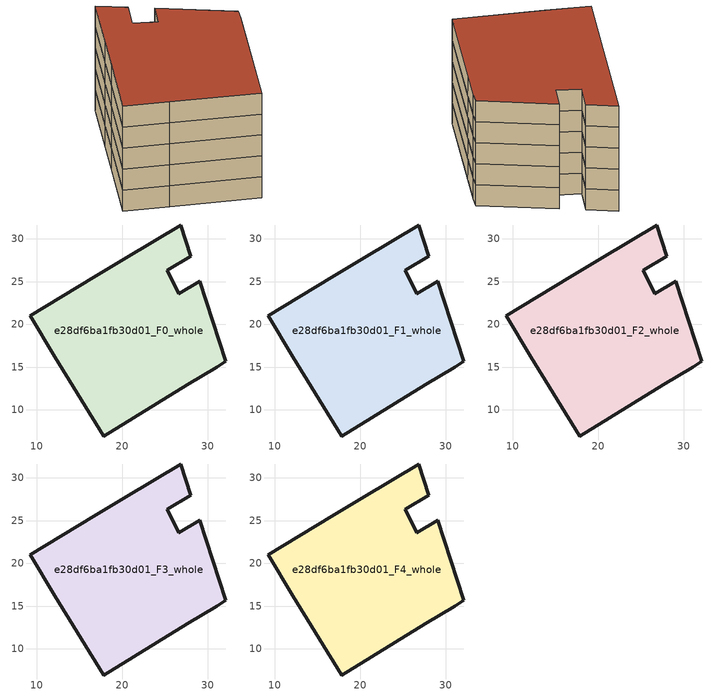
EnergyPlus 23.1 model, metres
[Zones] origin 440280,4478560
e28df6ba1fb30d01_F0_whole
 floor ground (EU_floor_Construction): 26.81,31.63 28,27.97 25.24,26.33 26.58,23.6 29.02,25.04 32.1,15.72 31.02,15 27.59,12.92 17.79,6.95 12.1,16.24 9.2,21.02 16.65,25.51 20.44,27.8 z0
 wall outside (EU_wall_Construction): 9.2,21.02 12.1,16.24 17.79,6.95 27.59,12.92 31.02,15 32.1,15.72 29.02,25.04 26.58,23.6 25.24,26.33 28,27.97 26.81,31.63 20.44,27.8 16.65,25.51 9.2,21.02 z0:3
e28df6ba1fb30d01_F1_whole
 floor to e28df6ba1fb30d01_F0_whole (EU_floor_Construction): 26.81,31.63 28,27.97 25.24,26.33 26.58,23.6 29.02,25.04 32.1,15.72 31.02,15 27.59,12.92 17.79,6.95 12.1,16.24 9.2,21.02 16.65,25.51 20.44,27.8 z3
 wall outside (EU_wall_Construction): 9.2,21.02 12.1,16.24 17.79,6.95 27.59,12.92 31.02,15 32.1,15.72 29.02,25.04 26.58,23.6 25.24,26.33 28,27.97 26.81,31.63 20.44,27.8 16.65,25.51 9.2,21.02 z3:6
e28df6ba1fb30d01_F2_whole
 floor to e28df6ba1fb30d01_F1_whole (EU_floor_Construction): 26.81,31.63 28,27.97 25.24,26.33 26.58,23.6 29.02,25.04 32.1,15.72 31.02,15 27.59,12.92 17.79,6.95 12.1,16.24 9.2,21.02 16.65,25.51 20.44,27.8 z6
 wall outside (EU_wall_Construction): 9.2,21.02 12.1,16.24 17.79,6.95 27.59,12.92 31.02,15 32.1,15.72 29.02,25.04 26.58,23.6 25.24,26.33 28,27.97 26.81,31.63 20.44,27.8 16.65,25.51 9.2,21.02 z6:9
e28df6ba1fb30d01_F3_whole
 floor to e28df6ba1fb30d01_F2_whole (EU_floor_Construction): 26.81,31.63 28,27.97 25.24,26.33 26.58,23.6 29.02,25.04 32.1,15.72 31.02,15 27.59,12.92 17.79,6.95 12.1,16.24 9.2,21.02 16.65,25.51 20.44,27.8 z9
 wall outside (EU_wall_Construction): 9.2,21.02 12.1,16.24 17.79,6.95 27.59,12.92 31.02,15 32.1,15.72 29.02,25.04 26.58,23.6 25.24,26.33 28,27.97 26.81,31.63 20.44,27.8 16.65,25.51 9.2,21.02 z9:12
e28df6ba1fb30d01_F4_whole
 floor to e28df6ba1fb30d01_F3_whole (EU_floor_Construction): 26.81,31.63 28,27.97 25.24,26.33 26.58,23.6 29.02,25.04 32.1,15.72 31.02,15 27.59,12.92 17.79,6.95 12.1,16.24 9.2,21.02 16.65,25.51 20.44,27.8 z12
 wall outside (EU_wall_Construction): 9.2,21.02 12.1,16.24 17.79,6.95 27.59,12.92 31.02,15 32.1,15.72 29.02,25.04 26.58,23.6 25.24,26.33 28,27.97 26.81,31.63 20.44,27.8 16.65,25.51 9.2,21.02 z12:15
 roof outside (EU_roof_Construction): 27.59,12.92 31.02,15 32.1,15.72 29.02,25.04 26.58,23.6 25.24,26.33 28,27.97 26.81,31.63 20.44,27.8 16.65,25.51 9.2,21.02 12.1,16.24 17.79,6.95 z15
[Building]
EU S2 Campaign: North Axis=0; Terrain=City; Solar Distribution=FullExterior
[Site:Location]
Madrid: Latitude=40.5; Longitude=-3.5; Time Zone=1; Elevation=609
[SizingPeriod:WeatherFileDays]
AnnualSizingPeriod: Begin Month=1; Begin Day of Month=1; End Month=12; End Day of Month=31; Day of Week for Start Day=Monday; Use Weather File Daylight Saving Period=No; Use Weather File Rain and Snow Indicators=No
[MATERIAL]
EU_InternalMass_Material: Roughness=MediumRough; Thickness=0.1; Conductivity=1; Density=1800; Specific Heat=900; Thermal Absorptance=0.9; Solar Absorptance=0.7; Visible Absorptance=0.7
[MATERIAL:NOMASS] Roughness=MediumRough; Thermal Absorptance=0.9; Solar Absorptance=0.7; Visible Absorptance=0.7
Name | Thermal Resistance
EU_wall_NoMass | 0.419739
EU_roof_NoMass | 0.352165
EU_floor_NoMass | 0.608284
[CONSTRUCTION]
EU_wall_Construction: EU_wall_NoMass
EU_roof_Construction: EU_roof_NoMass
EU_floor_Construction: EU_floor_NoMass
EU_InternalMass_Construction: EU_InternalMass_Material
[ZONE] Type=1; Multiplier=1; Ceiling Height=autocalculate; Floor Area=autocalculate; Part of Total Floor Area=Yes
Name | Volume
e28df6ba1fb30d01_F0_whole | 893.886
e28df6ba1fb30d01_F1_whole; e28df6ba1fb30d01_F2_whole; e28df6ba1fb30d01_F3_whole; e28df6ba1fb30d01_F4_whole | 893.885
[INTERNALMASS] Construction=EU_InternalMass_Construction; Surface Area=297.962
Name | Zone or ZoneList
e28df6ba1fb30d01_F0_whole_EU_InternalMass | e28df6ba1fb30d01_F0_whole
e28df6ba1fb30d01_F1_whole_EU_InternalMass | e28df6ba1fb30d01_F1_whole
e28df6ba1fb30d01_F2_whole_EU_InternalMass | e28df6ba1fb30d01_F2_whole
e28df6ba1fb30d01_F3_whole_EU_InternalMass | e28df6ba1fb30d01_F3_whole
e28df6ba1fb30d01_F4_whole_EU_InternalMass | e28df6ba1fb30d01_F4_whole
[OTHEREQUIPMENT] Fuel Type=Electricity; Design Level Calculation Method=Watts/Area; Power per Zone Floor Area=1; Fraction Latent=0; Fraction Radiant=0; Fraction Lost=0; Carbon Dioxide Generation Rate=0; EndUse Subcategory=EU_Step8_InternalGains
Name | Zone or ZoneList or Space or SpaceList | Schedule
EU_Step8_InternalGain_e28df6ba1fb30d01_F0_whole_f000 | e28df6ba1fb30d01_F0_whole | EU_Step8_GainSchedule_e28df6ba1fb30d01_F0_whole_f000
EU_Step8_InternalGain_e28df6ba1fb30d01_F1_whole_f000 | e28df6ba1fb30d01_F1_whole | EU_Step8_GainSchedule_e28df6ba1fb30d01_F1_whole_f000
EU_Step8_InternalGain_e28df6ba1fb30d01_F2_whole_f000 | e28df6ba1fb30d01_F2_whole | EU_Step8_GainSchedule_e28df6ba1fb30d01_F2_whole_f000
EU_Step8_InternalGain_e28df6ba1fb30d01_F3_whole_f000 | e28df6ba1fb30d01_F3_whole | EU_Step8_GainSchedule_e28df6ba1fb30d01_F3_whole_f000
EU_Step8_InternalGain_e28df6ba1fb30d01_F4_whole_f000 | e28df6ba1fb30d01_F4_whole | EU_Step8_GainSchedule_e28df6ba1fb30d01_F4_whole_f000
[ZONEVENTILATION:DESIGNFLOWRATE] Schedule=EU_AlwaysOn; Design Flow Rate Calculation Method=AirChanges/Hour; Air Changes per Hour=0.703302; Ventilation Type=Natural; Fan Pressure Rise=0; Fan Total Efficiency=1; Constant Term Coefficient=1; Temperature Term Coefficient=0; Velocity Term Coefficient=0; Velocity Squared Term Coefficient=0; Minimum Indoor Temperature=-100; Maximum Indoor Temperature=100; Delta Temperature=-100; Minimum Outdoor Temperature=-100; Maximum Outdoor Temperature=100; Maximum Wind Speed=40
Name | Zone or ZoneList or Space or SpaceList
EU_ConstantAir_e28df6ba1fb30d01_F0_whole | e28df6ba1fb30d01_F0_whole
EU_ConstantAir_e28df6ba1fb30d01_F1_whole | e28df6ba1fb30d01_F1_whole
EU_ConstantAir_e28df6ba1fb30d01_F2_whole | e28df6ba1fb30d01_F2_whole
EU_ConstantAir_e28df6ba1fb30d01_F3_whole | e28df6ba1fb30d01_F3_whole
EU_ConstantAir_e28df6ba1fb30d01_F4_whole | e28df6ba1fb30d01_F4_whole
[HVACTEMPLATE:THERMOSTAT] Constant Heating Setpoint=20; Constant Cooling Setpoint=50
EU_HeatOnly_e28df6ba1fb30d01_F0_whole; EU_HeatOnly_e28df6ba1fb30d01_F1_whole; EU_HeatOnly_e28df6ba1fb30d01_F2_whole; EU_HeatOnly_e28df6ba1fb30d01_F3_whole; EU_HeatOnly_e28df6ba1fb30d01_F4_whole
[HVACTEMPLATE:ZONE:IDEALLOADSAIRSYSTEM] System Availability Schedule=EU_AlwaysOn; Maximum Heating Supply Air Temperature=50; Minimum Cooling Supply Air Temperature=13; Maximum Heating Supply Air Humidity Ratio=0.0156; Minimum Cooling Supply Air Humidity Ratio=0.0077; Heating Limit=NoLimit; Cooling Limit=NoLimit; Heating Availability Schedule=EU_AlwaysOn; Cooling Availability Schedule=EU_CoolingOff; Dehumidification Control Type=ConstantSensibleHeatRatio; Cooling Sensible Heat Ratio=0.7; Dehumidification Setpoint=60; Humidification Control Type=None; Humidification Setpoint=30; Outdoor Air Method=None; Outdoor Air Flow Rate per Person=0.00944; Outdoor Air Flow Rate per Zone Floor Area=0; Outdoor Air Flow Rate per Zone=0; Demand Controlled Ventilation Type=None; Outdoor Air Economizer Type=NoEconomizer; Heat Recovery Type=None; Sensible Heat Recovery Effectiveness=0.7; Latent Heat Recovery Effectiveness=0.65
Name | Template Thermostat
e28df6ba1fb30d01_F0_whole | EU_HeatOnly_e28df6ba1fb30d01_F0_whole
e28df6ba1fb30d01_F1_whole | EU_HeatOnly_e28df6ba1fb30d01_F1_whole
e28df6ba1fb30d01_F2_whole | EU_HeatOnly_e28df6ba1fb30d01_F2_whole
e28df6ba1fb30d01_F3_whole | EU_HeatOnly_e28df6ba1fb30d01_F3_whole
e28df6ba1fb30d01_F4_whole | EU_HeatOnly_e28df6ba1fb30d01_F4_whole
[SIZING:ZONE] Zone Cooling Design Supply Air Temperature Input Method=SupplyAirTemperature; Zone Cooling Design Supply Air Temperature=13; Zone Heating Design Supply Air Temperature Input Method=SupplyAirTemperature; Zone Heating Design Supply Air Temperature=50; Zone Cooling Design Supply Air Humidity Ratio=0.008; Zone Heating Design Supply Air Humidity Ratio=0.008; Cooling Design Air Flow Method=DesignDay; Cooling Design Air Flow Rate=0; Cooling Minimum Air Flow per Zone Floor Area=0.000762; Cooling Minimum Air Flow=0; Cooling Minimum Air Flow Fraction=0.2; Heating Design Air Flow Method=DesignDay; Heating Design Air Flow Rate=0; Heating Maximum Air Flow per Zone Floor Area=0.002032; Heating Maximum Air Flow=0.141576; Heating Maximum Air Flow Fraction=0.3; Account for Dedicated Outdoor Air System=No; Dedicated Outdoor Air System Control Strategy=NeutralSupplyAir; Dedicated Outdoor Air Low Setpoint Temperature for Design=autosize; Dedicated Outdoor Air High Setpoint Temperature for Design=autosize; Zone Load Sizing Method=Sensible Load Only No Latent Load; Zone Latent Cooling Design Supply Air Humidity Ratio Input Method=HumidityRatioDifference; Zone Cooling Design Supply Air Humidity Ratio Difference=0.005; Zone Latent Heating Design Supply Air Humidity Ratio Input Method=HumidityRatioDifference; Zone Humidification Design Supply Air Humidity Ratio Difference=0.005
e28df6ba1fb30d01_F0_whole; e28df6ba1fb30d01_F1_whole; e28df6ba1fb30d01_F2_whole; e28df6ba1fb30d01_F3_whole; e28df6ba1fb30d01_F4_whole
[SCHEDULE:CONSTANT]
Name | Hourly Value
EU_AlwaysOn | 1
EU_CoolingOff | 0
[SCHEDULE:FILE] Column Number=1; Rows to Skip at Top=0; Number of Hours of Data=8760; Column Separator=Comma; Interpolate to Timestep=No; Minutes per Item=60; Adjust Schedule for Daylight Savings=Yes
Name | File
EU_Step8_GainSchedule_e28df6ba1fb30d01_F0_whole_f000 | C:\Users\o_iseri\Desktop\OpenUBEM\openubem\outputs\eu_evidence\EU-11\ES-MAD-BERRUGUETE\idfs\e28df6ba1fb30d01\e28df6ba1fb30d01_F0_whole_f000_gain.csv
EU_Step8_GainSchedule_e28df6ba1fb30d01_F1_whole_f000 | C:\Users\o_iseri\Desktop\OpenUBEM\openubem\outputs\eu_evidence\EU-11\ES-MAD-BERRUGUETE\idfs\e28df6ba1fb30d01\e28df6ba1fb30d01_F1_whole_f000_gain.csv
EU_Step8_GainSchedule_e28df6ba1fb30d01_F2_whole_f000 | C:\Users\o_iseri\Desktop\OpenUBEM\openubem\outputs\eu_evidence\EU-11\ES-MAD-BERRUGUETE\idfs\e28df6ba1fb30d01\e28df6ba1fb30d01_F2_whole_f000_gain.csv
EU_Step8_GainSchedule_e28df6ba1fb30d01_F3_whole_f000 | C:\Users\o_iseri\Desktop\OpenUBEM\openubem\outputs\eu_evidence\EU-11\ES-MAD-BERRUGUETE\idfs\e28df6ba1fb30d01\e28df6ba1fb30d01_F3_whole_f000_gain.csv
EU_Step8_GainSchedule_e28df6ba1fb30d01_F4_whole_f000 | C:\Users\o_iseri\Desktop\OpenUBEM\openubem\outputs\eu_evidence\EU-11\ES-MAD-BERRUGUETE\idfs\e28df6ba1fb30d01\e28df6ba1fb30d01_F4_whole_f000_gain.csv
